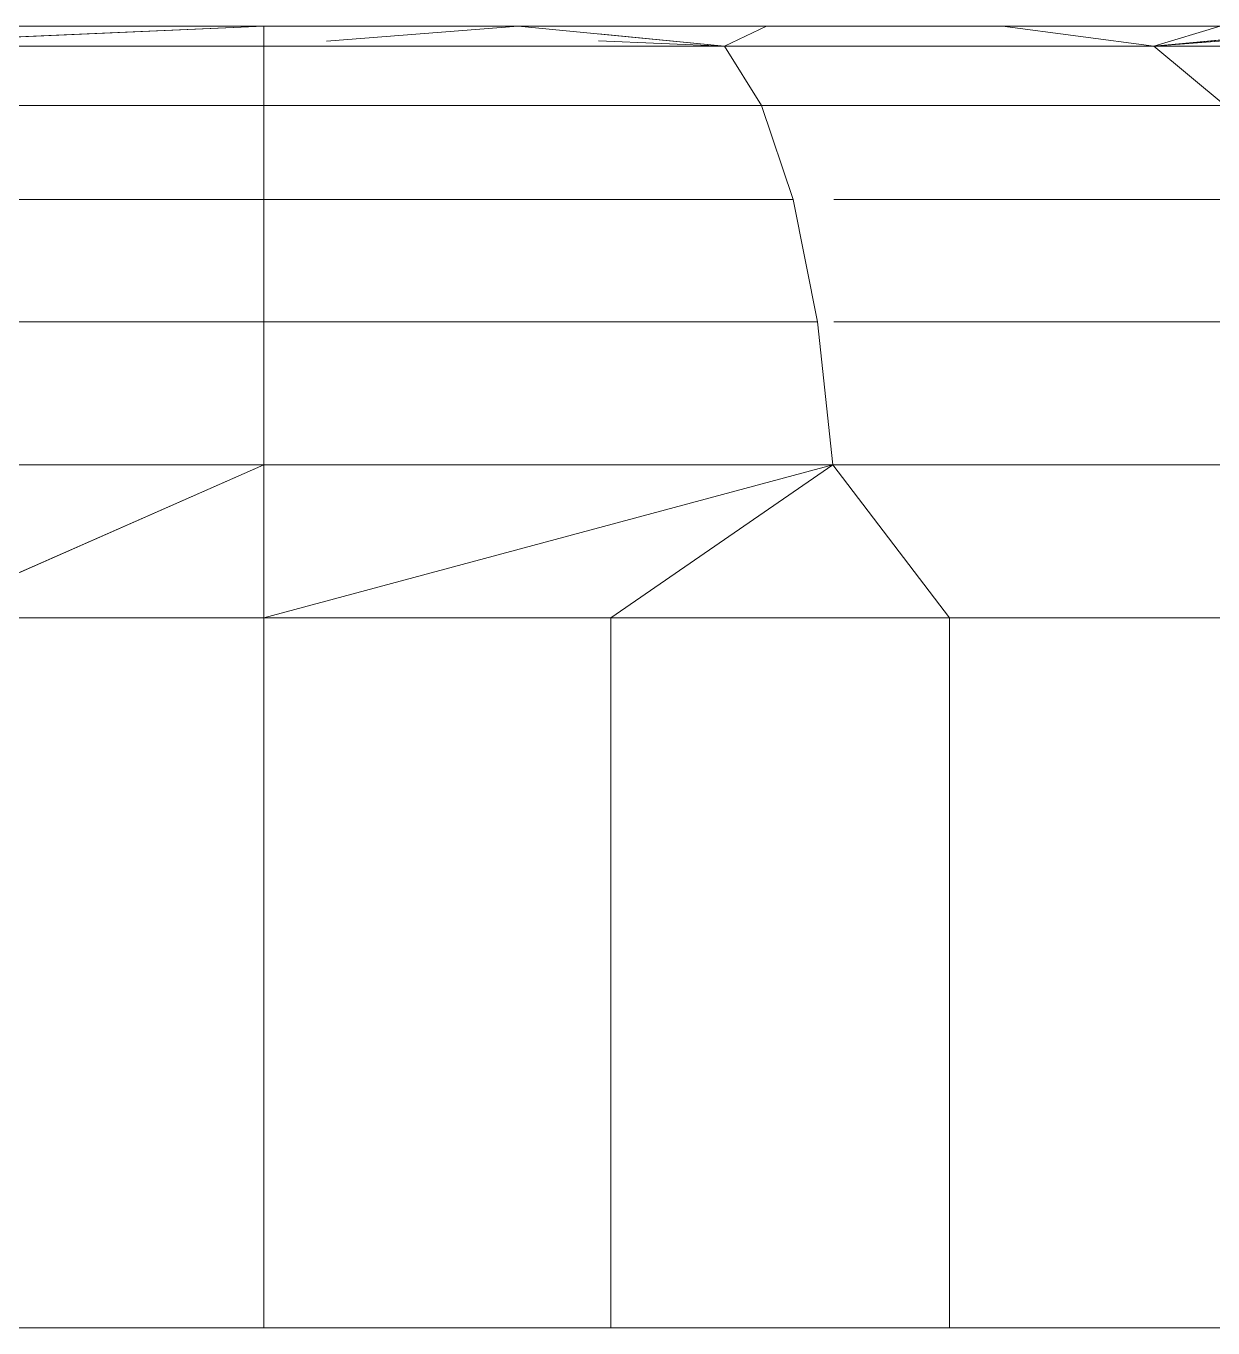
# Model space of a CAD drawing. Header units: centimetres. Extents: x -13467 to 3766, y -437 to 1921.
# Drawn here: x -7780.056 to -7778.05, y 94.029 to 96.229 of the extents above; entities that cross this region are included whole.
import ezdxf

# ---------------------------------------------------------------- set-up
doc = ezdxf.new("R2010")
doc.units = ezdxf.units.CM
doc.layers.add('M-EQPM', color=7, linetype='Continuous', lineweight=9)

# ---------------------------------------------------------------- blocks, each defined once
blk = doc.blocks.new('EQ-02-004 - EQ-02-004_dwg_Agrupar_788-V36-Sección 1-1')
at = {"layer": 'M-EQPM', "color": 136, "true_color": 0x007f7f}
for p, q in [((-7779.0886, 96.2294), (-7778.8046, 96.2294)), ((-7778.8046, 96.2294), (-7779.0886, 96.2294)), ((-7779.0505, 96.2294), (-7779.0886, 96.2294)), ((-7779.0505, 96.2294), (-7779.0886, 96.2294)), ((-7778.8046, 96.2294), (-7779.0886, 96.2294)), ((-7779.0886, 96.2294), (-7779.0505, 96.2294)), ((-7779.0272, 96.2294), (-7779.0505, 96.2294)), ((-7779.0272, 96.2294), (-7779.0505, 96.2294)), ((-7779.0194, 96.2294), (-7779.0272, 96.2294)), ((-7779.0194, 96.2294), (-7779.0272, 96.2294)), ((-7778.8757, 96.1953), (-7778.8046, 96.2294)), ((-7778.8757, 96.1953), (-7778.8046, 96.2294)), ((-7778.8046, 96.2294), (-7778.4059, 96.2294)), ((-7778.4059, 96.2294), (-7778.8046, 96.2294)), ((-7778.4059, 96.2294), (-7778.038, 96.2294)), ((-7778.038, 96.2294), (-7778.4059, 96.2294)), ((-7778.15, 96.1953), (-7778.4059, 96.2294)), ((-7778.15, 96.1953), (-7778.4059, 96.2294)), ((-7778.15, 96.1953), (-7778.038, 96.2294)), ((-7778.15, 96.1953), (-7777.7099, 96.2294)), ((-7778.15, 96.1953), (-7778.038, 96.2294)), ((-7778.15, 96.1953), (-7778.038, 96.2294)), ((-7778.8757, 96.1953), (-7779.0886, 96.2161)), ((-7778.8757, 96.1953), (-7779.0886, 96.2161)), ((-7779.0886, 96.2161), (-7778.8757, 96.1953)), ((-7778.8757, 96.1953), (-7779.0886, 96.2161)), ((-7778.8757, 96.1953), (-7779.0886, 96.2046))]:
    blk.add_line(p, q, dxfattribs=at)
at = {"layer": 'M-EQPM', "color": 136, "true_color": 0x007f7f, "flags": 128}
for points in [[(-7779.0886, 96.2294), (-7778.8046, 96.2294), (-7778.8757, 96.1953), (-7779.0886, 96.2161)], [(-7779.0886, 96.2294), (-7778.8046, 96.2294), (-7778.8757, 96.1953)], [(-7779.0886, 96.2294), (-7778.8046, 96.2294), (-7778.8757, 96.1953), (-7779.0886, 96.2161)], [(-7779.0886, 96.2294), (-7779.0505, 96.2294), (-7779.0272, 96.2294), (-7779.0194, 96.2294), (-7779.0272, 96.2294), (-7779.0505, 96.2294), (-7779.0886, 96.2294)], [(-7779.0194, 96.2294), (-7779.0272, 96.2294), (-7779.0505, 96.2294), (-7779.0886, 96.2294)], [(-7779.0194, 96.2294), (-7779.0272, 96.2294), (-7779.0505, 96.2294)], [(-7778.8757, 96.1953), (-7778.8046, 96.2294), (-7778.4059, 96.2294), (-7778.8046, 96.2294)], [(-7778.15, 96.1953), (-7778.4059, 96.2294), (-7778.8046, 96.2294), (-7778.4059, 96.2294), (-7778.038, 96.2294), (-7778.15, 96.1953)], [(-7777.7099, 96.2294), (-7778.038, 96.2294), (-7778.4059, 96.2294), (-7778.15, 96.1953)], [(-7777.5268, 96.1953), (-7778.038, 96.2294), (-7777.5268, 96.1953), (-7777.7099, 96.2294), (-7778.038, 96.2294), (-7778.4059, 96.2294), (-7778.15, 96.1953)], [(-7778.038, 96.2294), (-7778.4059, 96.2294), (-7778.15, 96.1953)], [(-7776.8398, 96.0954), (-7777.0487, 96.1953), (-7777.5268, 96.1953), (-7777.7099, 96.2294), (-7778.15, 96.1953), (-7777.7099, 96.2294), (-7778.038, 96.2294), (-7777.7099, 96.2294)]]:
    blk.add_lwpolyline(points, dxfattribs=at)
for points in [[(-7778.15, 96.1953), (-7778.038, 96.2294)], [(-7779.0886, 96.2046), (-7778.8757, 96.1953)]]:
    blk.add_lwpolyline(points, close=True, dxfattribs=at)
blk = doc.blocks.new('EQ-02-004 - EQ-02-004_dwg_Agrupar_791-V37-Sección 1-1')
at = {"layer": 'M-EQPM', "color": 136, "true_color": 0x007f7f}
for p, q in [((-7779.0886, 96.2294), (-7778.8046, 96.2294)), ((-7778.8046, 96.2294), (-7779.0886, 96.2294)), ((-7779.0505, 96.2294), (-7779.0886, 96.2294)), ((-7779.0505, 96.2294), (-7779.0886, 96.2294)), ((-7778.8046, 96.2294), (-7779.0886, 96.2294)), ((-7779.0886, 96.2294), (-7779.0505, 96.2294)), ((-7779.0272, 96.2294), (-7779.0505, 96.2294)), ((-7779.0272, 96.2294), (-7779.0505, 96.2294)), ((-7779.0194, 96.2294), (-7779.0272, 96.2294)), ((-7779.0194, 96.2294), (-7779.0272, 96.2294)), ((-7778.8757, 96.1953), (-7778.8046, 96.2294)), ((-7778.8757, 96.1953), (-7778.8046, 96.2294)), ((-7778.8046, 96.2294), (-7778.4059, 96.2294)), ((-7778.4059, 96.2294), (-7778.8046, 96.2294)), ((-7778.4059, 96.2294), (-7778.038, 96.2294)), ((-7778.038, 96.2294), (-7778.4059, 96.2294)), ((-7778.15, 96.1953), (-7778.4059, 96.2294)), ((-7778.15, 96.1953), (-7778.4059, 96.2294)), ((-7778.15, 96.1953), (-7778.038, 96.2294)), ((-7778.15, 96.1953), (-7777.7099, 96.2294)), ((-7778.15, 96.1953), (-7778.038, 96.2294)), ((-7778.15, 96.1953), (-7778.038, 96.2294)), ((-7778.8757, 96.1953), (-7779.0886, 96.2161)), ((-7778.8757, 96.1953), (-7779.0886, 96.2161)), ((-7779.0886, 96.2161), (-7778.8757, 96.1953)), ((-7778.8757, 96.1953), (-7779.0886, 96.2161)), ((-7778.8757, 96.1953), (-7779.0886, 96.2046))]:
    blk.add_line(p, q, dxfattribs=at)
at = {"layer": 'M-EQPM', "color": 136, "true_color": 0x007f7f, "flags": 128}
for points in [[(-7779.0886, 96.2294), (-7778.8046, 96.2294), (-7778.8757, 96.1953), (-7779.0886, 96.2161)], [(-7779.0886, 96.2294), (-7778.8046, 96.2294), (-7778.8757, 96.1953)], [(-7779.0886, 96.2294), (-7778.8046, 96.2294), (-7778.8757, 96.1953), (-7779.0886, 96.2161)], [(-7779.0886, 96.2294), (-7779.0505, 96.2294), (-7779.0272, 96.2294), (-7779.0194, 96.2294), (-7779.0272, 96.2294), (-7779.0505, 96.2294), (-7779.0886, 96.2294)], [(-7779.0194, 96.2294), (-7779.0272, 96.2294), (-7779.0505, 96.2294), (-7779.0886, 96.2294)], [(-7779.0194, 96.2294), (-7779.0272, 96.2294), (-7779.0505, 96.2294)], [(-7778.8757, 96.1953), (-7778.8046, 96.2294), (-7778.4059, 96.2294), (-7778.8046, 96.2294)], [(-7778.15, 96.1953), (-7778.4059, 96.2294), (-7778.8046, 96.2294), (-7778.4059, 96.2294), (-7778.038, 96.2294), (-7778.15, 96.1953)], [(-7777.7099, 96.2294), (-7778.038, 96.2294), (-7778.4059, 96.2294), (-7778.15, 96.1953)], [(-7777.5268, 96.1953), (-7778.038, 96.2294), (-7777.5268, 96.1953), (-7777.7099, 96.2294), (-7778.038, 96.2294), (-7778.4059, 96.2294), (-7778.15, 96.1953)], [(-7778.038, 96.2294), (-7778.4059, 96.2294), (-7778.15, 96.1953)], [(-7776.8398, 96.0954), (-7777.0487, 96.1953), (-7777.5268, 96.1953), (-7777.7099, 96.2294), (-7778.15, 96.1953), (-7777.7099, 96.2294), (-7778.038, 96.2294), (-7777.7099, 96.2294)]]:
    blk.add_lwpolyline(points, dxfattribs=at)
for points in [[(-7778.15, 96.1953), (-7778.038, 96.2294)], [(-7779.0886, 96.2046), (-7778.8757, 96.1953)]]:
    blk.add_lwpolyline(points, close=True, dxfattribs=at)
blk = doc.blocks.new('EQ-02-004 - EQ-02-004_dwg_Agrupar_896-V38-Sección 1-1')
at = {"layer": 'M-EQPM', "color": 136, "true_color": 0x007f7f}
for p, q in [((-7780.4331, 96.1953), (-7779.6544, 96.2294)), ((-7780.0277, 96.2294), (-7780.1034, 96.2294)), ((-7780.0846, 96.2294), (-7779.6544, 96.2294)), ((-7779.9427, 96.2294), (-7780.0277, 96.2294)), ((-7779.8506, 96.2294), (-7779.9427, 96.2294)), ((-7779.7537, 96.2294), (-7779.8506, 96.2294)), ((-7779.7537, 96.2294), (-7779.8506, 96.2294)), ((-7779.6544, 96.2294), (-7779.7537, 96.2294)), ((-7779.7537, 96.2294), (-7779.6544, 96.2294)), ((-7779.6544, 96.2294), (-7779.2242, 96.2294)), ((-7779.5551, 96.2294), (-7779.6544, 96.2294)), ((-7779.6544, 96.1953), (-7779.6544, 96.2294)), ((-7779.4582, 96.2294), (-7779.5551, 96.2294)), ((-7779.5485, 96.2037), (-7779.2242, 96.2294)), ((-7779.3661, 96.2294), (-7779.4582, 96.2294)), ((-7779.2812, 96.2294), (-7779.3661, 96.2294)), ((-7779.2054, 96.2294), (-7779.2812, 96.2294)), ((-7779.2242, 96.2294), (-7778.8046, 96.2294)), ((-7778.8757, 96.1953), (-7779.2242, 96.2294)), ((-7779.1407, 96.2294), (-7779.2054, 96.2294)), ((-7779.0886, 96.2294), (-7779.1407, 96.2294)), ((-7778.8046, 96.2294), (-7779.0886, 96.2294)), ((-7779.0505, 96.2294), (-7779.0886, 96.2294)), ((-7779.0505, 96.2294), (-7779.0886, 96.2294)), ((-7779.0272, 96.2294), (-7779.0505, 96.2294)), ((-7779.0272, 96.2294), (-7779.0505, 96.2294)), ((-7779.0194, 96.2294), (-7779.0272, 96.2294)), ((-7779.0194, 96.2294), (-7779.0272, 96.2294)), ((-7778.8757, 96.1953), (-7778.8046, 96.2294)), ((-7778.8757, 96.1953), (-7778.8046, 96.2294)), ((-7778.4059, 96.2294), (-7778.8046, 96.2294)), ((-7778.8046, 96.2294), (-7778.4059, 96.2294)), ((-7778.038, 96.2294), (-7778.4059, 96.2294)), ((-7778.4059, 96.2294), (-7778.038, 96.2294)), ((-7778.15, 96.1953), (-7778.4059, 96.2294)), ((-7778.15, 96.1953), (-7778.4059, 96.2294)), ((-7778.15, 96.1953), (-7778.038, 96.2294)), ((-7778.15, 96.1953), (-7778.038, 96.2294)), ((-7778.15, 96.1953), (-7777.7877, 96.2294)), ((-7778.15, 96.1953), (-7778.038, 96.2294)), ((-7778.8757, 96.1953), (-7779.0886, 96.2161)), ((-7779.0886, 96.2161), (-7778.8757, 96.1953)), ((-7780.4331, 96.1953), (-7779.6544, 96.1953)), ((-7779.6544, 96.0954), (-7779.6544, 96.1953)), ((-7779.6544, 96.1953), (-7778.8757, 96.1953)), ((-7778.8757, 96.1953), (-7779.0886, 96.2046)), ((-7778.8132, 96.0954), (-7778.8757, 96.1953)), ((-7778.8757, 96.1953), (-7778.15, 96.1953)), ((-7778.15, 96.1953), (-7778.8757, 96.1953)), ((-7778.8757, 96.1953), (-7778.15, 96.1953)), ((-7778.0294, 96.0954), (-7778.15, 96.1953)), ((-7778.15, 96.1953), (-7777.5269, 96.1953)), ((-7778.15, 96.1953), (-7778.0294, 96.0954)), ((-7778.15, 96.1953), (-7778.0294, 96.0954)), ((-7780.4956, 96.0954), (-7779.6544, 96.0954)), ((-7779.6544, 95.9365), (-7779.6544, 96.0954)), ((-7779.6544, 96.0954), (-7778.8132, 96.0954)), ((-7778.7596, 95.9365), (-7778.8132, 96.0954)), ((-7778.8132, 96.0954), (-7778.0294, 96.0954)), ((-7778.0294, 96.0954), (-7778.8132, 96.0954)), ((-7778.8132, 96.0954), (-7778.0294, 96.0954)), ((-7780.5492, 95.9365), (-7779.6544, 95.9365)), ((-7779.6544, 95.7294), (-7779.6544, 95.9365)), ((-7779.6544, 95.9365), (-7778.7596, 95.9365)), ((-7778.7185, 95.7294), (-7778.7596, 95.9365)), ((-7778.6908, 95.9365), (-7777.9259, 95.9365)), ((-7777.9259, 95.9365), (-7778.6908, 95.9365)), ((-7777.9259, 95.9365), (-7778.6908, 95.9365)), ((-7780.5903, 95.7294), (-7779.6544, 95.7294)), ((-7779.6544, 95.7294), (-7779.6544, 95.4882)), ((-7779.6544, 95.7294), (-7778.7185, 95.7294)), ((-7778.7185, 95.7294), (-7779.6544, 95.7294)), ((-7778.7185, 95.7294), (-7778.6927, 95.4882)), ((-7778.6908, 95.7294), (-7777.8464, 95.7294)), ((-7778.6908, 95.7294), (-7777.8464, 95.7294)), ((-7780.6162, 95.4882), (-7779.6544, 95.4882)), ((-7779.6544, 95.4882), (-7780.241, 95.2294)), ((-7779.6544, 95.4882), (-7779.6544, 95.2294)), ((-7779.6544, 95.4882), (-7778.6927, 95.4882)), ((-7779.6544, 95.2294), (-7778.6927, 95.4882)), ((-7778.6927, 95.4882), (-7779.0678, 95.2294)), ((-7778.6927, 95.4882), (-7778.4956, 95.2294)), ((-7778.6927, 95.4882), (-7777.7964, 95.4882)), ((-7780.241, 95.2294), (-7779.6544, 95.2294)), ((-7779.6544, 95.2294), (-7780.241, 95.2294)), ((-7780.241, 95.2294), (-7779.6544, 95.2294)), ((-7779.6544, 95.2294), (-7779.0678, 95.2294)), ((-7779.6544, 95.2294), (-7779.6544, 94.0294)), ((-7779.6544, 94.0294), (-7779.6544, 95.2294)), ((-7779.0678, 95.2294), (-7778.4956, 95.2294)), ((-7779.0678, 95.2294), (-7779.0678, 94.0294)), ((-7779.0678, 95.2294), (-7779.0678, 94.0294)), ((-7779.0678, 95.2294), (-7779.0678, 94.0294)), ((-7778.4956, 95.2294), (-7777.9519, 95.2294)), ((-7778.4956, 95.2294), (-7778.4956, 94.0294)), ((-7780.241, 94.0294), (-7779.6544, 94.0294)), ((-7780.241, 94.0294), (-7779.6544, 94.0294)), ((-7779.6544, 94.0294), (-7779.0678, 94.0294)), ((-7778.4956, 94.0294), (-7779.0678, 94.0294)), ((-7779.0678, 94.0294), (-7778.4956, 94.0294)), ((-7777.9519, 94.0294), (-7778.4956, 94.0294))]:
    blk.add_line(p, q, dxfattribs=at)
at = {"layer": 'M-EQPM', "color": 136, "true_color": 0x007f7f, "flags": 128}
for points in [[(-7780.4331, 96.1953), (-7780.5042, 96.2294), (-7780.0846, 96.2294), (-7779.6544, 96.2294), (-7779.2242, 96.2294), (-7778.8046, 96.2294), (-7778.8757, 96.1953), (-7779.2242, 96.2294), (-7779.6544, 96.2294), (-7779.6544, 96.1953)], [(-7778.7596, 95.9365), (-7778.8132, 96.0954), (-7779.6544, 96.0954), (-7779.6544, 96.1953), (-7779.6544, 96.2294), (-7780.4331, 96.1953)], [(-7780.4331, 96.1953), (-7779.6544, 96.2294), (-7780.0846, 96.2294), (-7780.4331, 96.1953)], [(-7780.1034, 96.2294), (-7780.0276, 96.2294), (-7779.9427, 96.2294), (-7779.8506, 96.2294), (-7779.7537, 96.2294), (-7779.6544, 96.2294), (-7779.5551, 96.2294), (-7779.4582, 96.2294), (-7779.3661, 96.2294), (-7779.2812, 96.2294), (-7779.2054, 96.2294), (-7779.1407, 96.2294), (-7779.0886, 96.2294), (-7779.0505, 96.2294), (-7779.0272, 96.2294), (-7779.0194, 96.2294), (-7779.0272, 96.2294), (-7779.0505, 96.2294), (-7779.0886, 96.2294)], [(-7780.1034, 96.2294), (-7780.0276, 96.2294), (-7779.9427, 96.2294), (-7779.8506, 96.2294)], [(-7779.3661, 96.2294), (-7779.4582, 96.2294), (-7779.5551, 96.2294), (-7779.6544, 96.2294)], [(-7779.3661, 96.2294), (-7779.2812, 96.2294), (-7779.2054, 96.2294)], [(-7779.0505, 96.2294), (-7779.0886, 96.2294), (-7779.1407, 96.2294), (-7779.2054, 96.2294)], [(-7778.4059, 96.2294), (-7778.8046, 96.2294), (-7779.0886, 96.2294)], [(-7779.0886, 96.2161), (-7778.8757, 96.1953), (-7778.8046, 96.2294), (-7779.0886, 96.2294)], [(-7779.0886, 96.2294), (-7779.0505, 96.2294), (-7779.0272, 96.2294), (-7779.0194, 96.2294)], [(-7779.0505, 96.2294), (-7779.0272, 96.2294), (-7779.0194, 96.2294)], [(-7778.8757, 96.1953), (-7778.8046, 96.2294), (-7778.4059, 96.2294)], [(-7777.3563, 96.0954), (-7777.5268, 96.1953), (-7778.15, 96.1953), (-7778.038, 96.2294), (-7778.4059, 96.2294), (-7778.8046, 96.2294), (-7778.4059, 96.2294), (-7778.15, 96.1953)], [(-7778.15, 96.1953), (-7778.038, 96.2294), (-7778.4059, 96.2294), (-7778.15, 96.1953)], [(-7777.5268, 96.1953), (-7777.0487, 96.1953), (-7777.2041, 96.2294), (-7777.039, 96.2294), (-7777.2041, 96.2294), (-7777.4296, 96.2294), (-7777.0487, 96.1953), (-7777.2041, 96.2294), (-7777.4296, 96.2294), (-7777.7099, 96.2294), (-7778.038, 96.2294), (-7778.4059, 96.2294), (-7778.15, 96.1953)], [(-7778.038, 96.2294), (-7778.4059, 96.2294), (-7778.15, 96.1953)], [(-7777.7877, 96.2294), (-7778.038, 96.2294), (-7777.7877, 96.2294), (-7778.15, 96.1953), (-7777.7877, 96.2294), (-7777.5268, 96.1953), (-7777.0487, 96.1953), (-7776.8398, 96.0954), (-7776.6605, 95.9365)], [(-7778.15, 96.1953), (-7778.038, 96.2294), (-7777.7099, 96.2294), (-7777.5268, 96.1953), (-7778.038, 96.2294), (-7777.5268, 96.1953)], [(-7778.7596, 95.9365), (-7778.8132, 96.0954), (-7779.6544, 96.0954), (-7779.6544, 96.1953), (-7780.4331, 96.1953)], [(-7780.4331, 96.1953), (-7779.6544, 96.1953), (-7778.8757, 96.1953), (-7778.8132, 96.0954)], [(-7778.8132, 96.0954), (-7778.8757, 96.1953), (-7779.6544, 96.1953)], [(-7777.3563, 96.0954), (-7777.5268, 96.1953), (-7778.15, 96.1953)], [(-7780.4956, 96.0954), (-7779.6544, 96.0954), (-7779.6544, 95.9365)], [(-7780.4956, 96.0954), (-7779.6544, 96.0954), (-7779.6544, 95.9365)], [(-7780.5492, 95.9365), (-7779.6544, 95.9365), (-7779.6544, 95.7294)], [(-7779.6544, 95.7294), (-7779.6544, 95.9365), (-7780.5492, 95.9365)], [(-7779.6544, 95.9365), (-7778.7596, 95.9365), (-7778.7185, 95.7294)], [(-7779.6544, 95.9365), (-7778.7596, 95.9365), (-7778.7185, 95.7294)], [(-7781.5124, 95.4882), (-7780.6162, 95.4882), (-7779.6544, 95.4882), (-7779.6544, 95.7294), (-7780.5903, 95.7294)], [(-7779.6544, 95.7294), (-7778.7185, 95.7294), (-7778.6927, 95.4882), (-7779.6544, 95.4882), (-7779.6544, 95.7294), (-7780.5903, 95.7294)], [(-7778.7185, 95.7294), (-7778.6927, 95.4882), (-7777.7964, 95.4882), (-7777.8464, 95.7294), (-7778.6908, 95.7294)], [(-7777.8326, 95.7294), (-7777.0975, 95.7294), (-7777.0268, 95.4882), (-7777.7964, 95.4882), (-7778.6927, 95.4882), (-7778.4956, 95.2294), (-7777.9519, 95.2294)], [(-7780.241, 95.2294), (-7779.6544, 95.4882), (-7780.6162, 95.4882), (-7780.241, 95.2294), (-7780.241, 94.0294)], [(-7779.6544, 95.2294), (-7779.6544, 95.4882), (-7780.241, 95.2294)], [(-7779.0678, 95.2294), (-7779.6544, 95.2294), (-7778.6927, 95.4882), (-7779.6544, 95.2294)], [(-7779.6544, 95.2294), (-7779.6544, 95.4882), (-7778.6927, 95.4882), (-7779.0678, 95.2294)], [(-7779.0678, 95.2294), (-7778.4956, 95.2294), (-7778.6927, 95.4882), (-7779.0678, 95.2294)], [(-7780.241, 94.0294), (-7779.6544, 94.0294), (-7779.6544, 95.2294), (-7779.0678, 95.2294)], [(-7778.4956, 94.0294), (-7778.4956, 95.2294), (-7779.0678, 95.2294)], [(-7779.0678, 94.0294), (-7778.4956, 94.0294), (-7777.9519, 94.0294), (-7777.9519, 95.2294), (-7778.4956, 95.2294), (-7778.4956, 94.0294), (-7777.9519, 94.0294), (-7777.4502, 94.0294)]]:
    blk.add_lwpolyline(points, dxfattribs=at)
for points in [[(-7779.5485, 96.2037), (-7779.2242, 96.2294)], [(-7778.8757, 96.1953), (-7778.8046, 96.2294), (-7779.2242, 96.2294)], [(-7779.0886, 96.2046), (-7778.8757, 96.1953)], [(-7779.6544, 94.0294), (-7779.0678, 94.0294)]]:
    blk.add_lwpolyline(points, close=True, dxfattribs=at)
blk = doc.blocks.new('EQ-02-004 - EQ-02-004_dwg_Agrupar_893-V40-Sección 1-1')
at = {"layer": 'M-EQPM', "color": 136, "true_color": 0x007f7f}
for p, q in [((-7778.8046, 96.2294), (-7779.0886, 96.2294)), ((-7779.0886, 96.2294), (-7778.8046, 96.2294)), ((-7779.0505, 96.2294), (-7779.0886, 96.2294)), ((-7779.0505, 96.2294), (-7779.0886, 96.2294)), ((-7779.0505, 96.2294), (-7779.0886, 96.2294)), ((-7779.0272, 96.2294), (-7779.0505, 96.2294)), ((-7779.0272, 96.2294), (-7779.0505, 96.2294)), ((-7779.0194, 96.2294), (-7779.0272, 96.2294)), ((-7779.0194, 96.2294), (-7779.0272, 96.2294)), ((-7778.8757, 96.1953), (-7778.8046, 96.2294)), ((-7778.8757, 96.1953), (-7778.8046, 96.2294)), ((-7778.4059, 96.2294), (-7778.8046, 96.2294)), ((-7778.8046, 96.2294), (-7778.4059, 96.2294)), ((-7778.038, 96.2294), (-7778.4059, 96.2294)), ((-7778.4059, 96.2294), (-7778.038, 96.2294)), ((-7778.15, 96.1953), (-7778.4059, 96.2294)), ((-7778.15, 96.1953), (-7778.4059, 96.2294)), ((-7778.15, 96.1953), (-7778.038, 96.2294)), ((-7778.15, 96.1953), (-7778.038, 96.2294)), ((-7778.15, 96.1953), (-7777.7877, 96.2294)), ((-7778.15, 96.1953), (-7778.038, 96.2294)), ((-7778.8757, 96.1953), (-7779.0886, 96.2161)), ((-7778.8757, 96.1953), (-7779.0886, 96.2161)), ((-7779.0886, 96.2161), (-7778.8757, 96.1953)), ((-7779.0886, 96.2161), (-7778.8757, 96.1953)), ((-7778.8757, 96.1953), (-7779.0886, 96.2046))]:
    blk.add_line(p, q, dxfattribs=at)
at = {"layer": 'M-EQPM', "color": 136, "true_color": 0x007f7f, "flags": 128}
for points in [[(-7778.4059, 96.2294), (-7778.8046, 96.2294), (-7779.0886, 96.2294)], [(-7778.8757, 96.1953), (-7778.8046, 96.2294), (-7779.0886, 96.2294)], [(-7779.0886, 96.2161), (-7778.8757, 96.1953), (-7778.8046, 96.2294), (-7779.0886, 96.2294)], [(-7779.0886, 96.2294), (-7778.8046, 96.2294), (-7778.8757, 96.1953), (-7779.0886, 96.2161)], [(-7779.0886, 96.2294), (-7779.0505, 96.2294), (-7779.0272, 96.2294), (-7779.0194, 96.2294), (-7779.0272, 96.2294), (-7779.0505, 96.2294), (-7779.0886, 96.2294)], [(-7779.0886, 96.2294), (-7779.0505, 96.2294), (-7779.0272, 96.2294), (-7779.0194, 96.2294)], [(-7779.0505, 96.2294), (-7779.0272, 96.2294), (-7779.0194, 96.2294)], [(-7778.8757, 96.1953), (-7778.8046, 96.2294), (-7778.4059, 96.2294)], [(-7778.15, 96.1953), (-7778.038, 96.2294), (-7778.4059, 96.2294), (-7778.8046, 96.2294), (-7778.4059, 96.2294), (-7778.15, 96.1953)], [(-7778.15, 96.1953), (-7778.038, 96.2294), (-7778.4059, 96.2294), (-7778.15, 96.1953)], [(-7777.5268, 96.1953), (-7777.0487, 96.1953), (-7777.2041, 96.2294), (-7777.039, 96.2294), (-7777.2041, 96.2294), (-7777.4296, 96.2294), (-7777.0487, 96.1953), (-7777.2041, 96.2294), (-7777.4296, 96.2294), (-7777.7099, 96.2294), (-7778.038, 96.2294), (-7778.4059, 96.2294), (-7778.15, 96.1953)], [(-7778.038, 96.2294), (-7778.4059, 96.2294), (-7778.15, 96.1953)], [(-7777.7877, 96.2294), (-7778.038, 96.2294), (-7777.7877, 96.2294), (-7778.15, 96.1953), (-7777.7877, 96.2294), (-7777.5268, 96.1953), (-7777.0487, 96.1953), (-7776.8398, 96.0954)], [(-7778.15, 96.1953), (-7778.038, 96.2294), (-7777.7099, 96.2294), (-7777.5268, 96.1953), (-7778.038, 96.2294), (-7777.5268, 96.1953)]]:
    blk.add_lwpolyline(points, dxfattribs=at)
blk.add_lwpolyline([(-7779.0886, 96.2046), (-7778.8757, 96.1953)], close=True, dxfattribs=at)
blk = doc.blocks.new('EQ-02-004 - EQ-02-004_dwg-1526208-Sección 1-1')
for name in ['EQ-02-004 - EQ-02-004_dwg_Agrupar_788-V36-Sección 1-1', 'EQ-02-004 - EQ-02-004_dwg_Agrupar_791-V37-Sección 1-1', 'EQ-02-004 - EQ-02-004_dwg_Agrupar_896-V38-Sección 1-1', 'EQ-02-004 - EQ-02-004_dwg_Agrupar_893-V40-Sección 1-1']:
    blk.add_blockref(name, (0, 0))
blk = doc.blocks.new('EQ-02-004 - EQ-02-004-1526283-Sección 1-1')
blk.add_blockref('EQ-02-004 - EQ-02-004_dwg-1526208-Sección 1-1', (0, 0))
blk = doc.blocks.new('PQ_RVR_MEP-01_ZZ_ZZ_MO_T_A_rvt-1-Sección 1-1')
at = {"layer": 'M-EQPM', "lineweight": 9}
blk.add_blockref('EQ-02-004 - EQ-02-004-1526283-Sección 1-1', (0, 0), dxfattribs=at)

msp = doc.modelspace()

# ---------------------------------------------------------------- block references
at = {"lineweight": 5}
msp.add_blockref('PQ_RVR_MEP-01_ZZ_ZZ_MO_T_A_rvt-1-Sección 1-1', (0, 0), dxfattribs=at)

doc.saveas('drawing.dxf')
